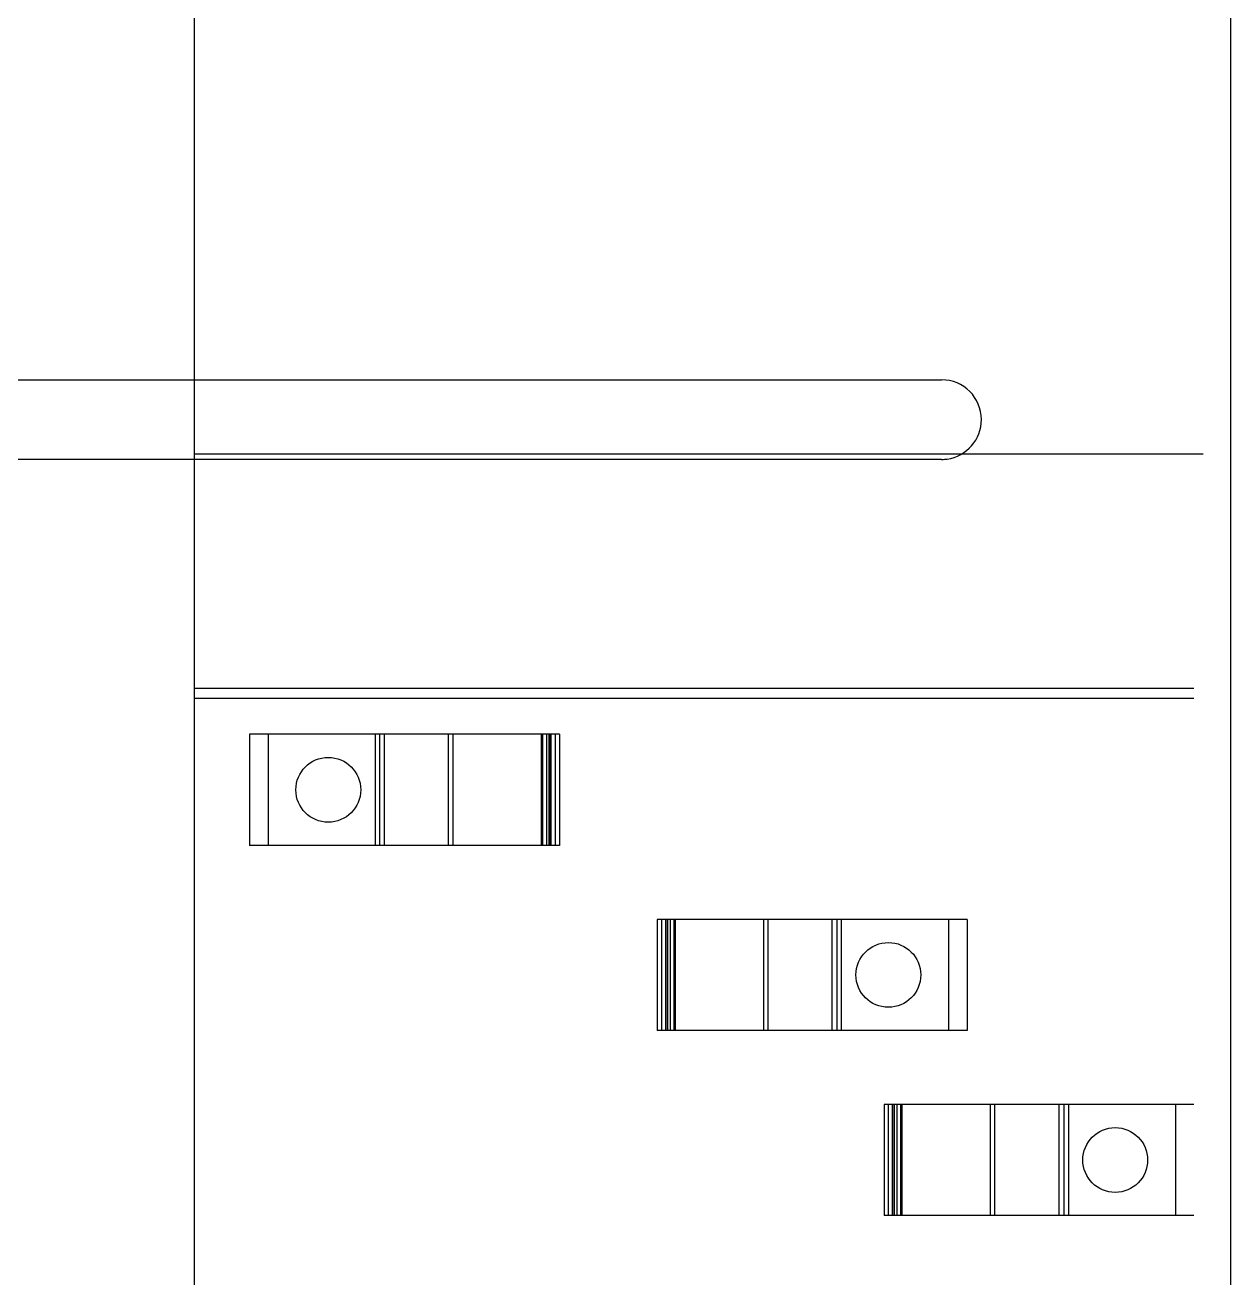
# Model space of a CAD drawing. Extents: x 0 to 290, y 0 to 931.
# Drawn here: x 147.2 to 277.5, y 476.7 to 612 of the extents above; entities that cross this region are included whole.
import ezdxf

# ---------------------------------------------------------------- set-up
doc = ezdxf.new("R2010")
doc.units = 0
doc.layers.add('-15N-THT. THIẾT BỊ ĐÓNG MỞ', color=40, linetype='CONTINUOUS')

# ---------------------------------------------------------------- blocks, each defined once
blk = doc.blocks.new('06 - N - SC VSD ATV630D55~D90N4')
at = {"layer": '-15N-THT. THIẾT BỊ ĐÓNG MỞ'}
for p, q in [((132.5, -272.3), (132.5, 429.99)), ((20.5, 155.7), (20.5, -192.69)), ((-101.25, 108), (101.25, 108)), ((101.25, 108), (101.25, 108)), ((105.55, 103.7), (105.55, 103.7)), ((101.25, 99.4), (-101.25, 99.4)), ((20.5, 99.95), (20.5, 99.95)), ((129.5, 99.95), (20.5, 99.95)), ((101.25, 99.4), (101.25, 99.4)), ((101.85, 99.44), (101.85, 99.44)), ((128.5, 99.95), (128.5, 99.95)), ((129.5, 99.95), (129.5, 99.95)), ((128.5, 74.64), (20.5, 74.64)), ((128.5, 73.58), (20.5, 73.58)), ((26.5, 69.7), (26.5, 69.7)), ((59.97, 69.7), (26.5, 69.7)), ((26.5, 69.7), (26.5, 57.7)), ((28.5, 69.7), (28.5, 57.7)), ((40.06, 69.7), (40.06, 57.7)), ((40.56, 57.7), (40.56, 69.7)), ((41.06, 57.7), (41.06, 69.7)), ((48, 57.7), (48, 69.7)), ((48.5, 57.7), (48.5, 69.7)), ((58, 69.7), (58, 57.7)), ((58.18, 57.7), (58.18, 69.7)), ((58.58, 69.7), (58.58, 57.7)), ((58.86, 57.7), (58.86, 69.7)), ((58.9, 69.7), (58.9, 57.7)), ((59.04, 69.7), (59.04, 57.7)), ((59.52, 69.7), (59.52, 57.7)), ((59.97, 69.7), (59.97, 57.7)), ((31.5, 63.7), (31.5, 63.7)), ((38.5, 63.7), (38.5, 63.7)), ((59.97, 57.7), (26.5, 57.7)), ((26.5, 57.7), (26.5, 57.7)), ((70.53, 49.7), (70.53, 37.7)), ((104, 49.7), (70.53, 49.7)), ((70.98, 49.7), (70.98, 37.7)), ((71.46, 37.7), (71.46, 49.7)), ((71.6, 49.7), (71.6, 37.7)), ((71.64, 49.7), (71.64, 37.7)), ((71.92, 49.7), (71.92, 37.7)), ((72.32, 49.7), (72.32, 37.7)), ((72.5, 37.7), (72.5, 49.7)), ((82, 49.7), (82, 37.7)), ((82.5, 37.7), (82.5, 49.7)), ((89.44, 37.7), (89.44, 49.7)), ((89.94, 49.7), (89.94, 37.7)), ((90.44, 37.7), (90.44, 49.7)), ((102, 49.7), (102, 37.7)), ((104, 49.7), (104, 49.7)), ((104, 49.7), (104, 37.7)), ((92, 43.7), (92, 43.7)), ((99, 43.7), (99, 43.7)), ((104, 37.7), (70.53, 37.7)), ((104, 37.7), (104, 37.7)), ((95.03, 29.7), (95.03, 17.7)), ((128.5, 29.7), (95.03, 29.7)), ((95.48, 29.7), (95.48, 17.7)), ((95.96, 17.7), (95.96, 29.7)), ((96.1, 29.7), (96.1, 17.7)), ((96.14, 29.7), (96.14, 17.7)), ((96.42, 29.7), (96.42, 17.7)), ((96.82, 29.7), (96.82, 17.7)), ((97, 17.7), (97, 29.7)), ((106.5, 29.7), (106.5, 17.7)), ((107, 17.7), (107, 29.7)), ((113.94, 17.7), (113.94, 29.7)), ((114.44, 29.7), (114.44, 17.7)), ((114.94, 29.7), (114.94, 17.7)), ((126.5, 29.7), (126.5, 17.7)), ((128.5, 29.7), (128.5, 29.7)), ((116.5, 23.7), (116.5, 23.7)), ((123.5, 23.7), (123.5, 23.7)), ((128.5, 17.7), (95.03, 17.7)), ((128.5, 17.7), (128.5, 17.7))]:
    blk.add_line(p, q, dxfattribs=at)
for centre in [(35, 63.7), (95.5, 43.7), (120, 23.7)]:
    blk.add_circle(centre, 3.5, dxfattribs=at)
for start, end in [(0.0001, 89.9999), (277.9745, 359.9999), (270.0006, 277.9738)]:
    blk.add_arc((101.25, 103.7), 4.3, start, end, dxfattribs=at)

msp = doc.modelspace()

# ---------------------------------------------------------------- block references
msp.add_blockref('06 - N - SC VSD ATV630D55~D90N4', (145, 465.7))

doc.saveas('drawing.dxf')
